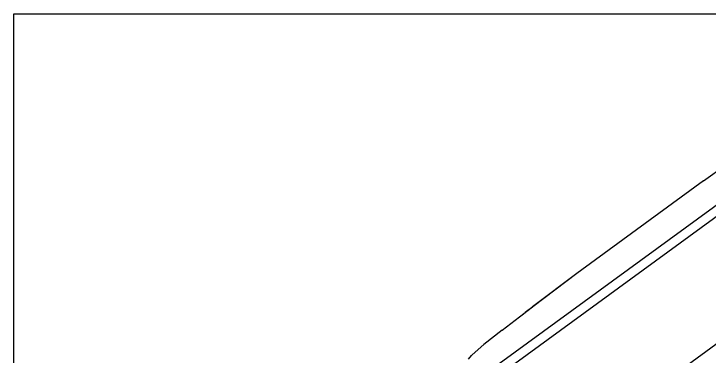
# Model space of a CAD drawing. Header units: millimetres. Extents: x -41292 to 298682, y -22072 to 33155.
# Drawn here: x 29276 to 30339, y 5488 to 6011 of the extents above; entities that cross this region are included whole.
import ezdxf

# ---------------------------------------------------------------- set-up
doc = ezdxf.new("R2010")
doc.units = ezdxf.units.MM

# ---------------------------------------------------------------- blocks, each defined once
blk = doc.blocks.new('AHSISHEUD')
for p, q in [((29903.2, 20180.9), (29903.2, 23658.9)), ((29903.2, 23658.9), (31318.7, 23658.9)), ((31304.3, 23604.6), (30619.5, 23105.1)), ((31312.3, 23593), (30627.6, 23093.5)), ((30958.4, 23403.6), (31061.2, 23478.8)), ((31346.9, 23423.3), (30811.4, 23032.8)), ((30958.4, 23403.6), (30855.5, 23328.8)), ((30855.5, 23328.8), (30764.4, 23262)), ((30764.4, 23262), (30696.8, 23211.1)), ((30764.4, 23261.9), (30696.9, 23211.1)), ((30650.3, 23175.3), (30696.8, 23211.1)), ((30696.9, 23211.1), (30685.2, 23202.1)), ((30680.3, 23198.3), (30685.2, 23202.1)), ((30650.3, 23175.2), (30622, 23153.2)), ((30650.3, 23175.2), (30622.1, 23153.2)), ((30604.2, 23137.4), (30622.1, 23153.2)), ((30602.7, 23136.4), (30598.3, 23130.9)), ((30603.8, 23137.3), (30602.7, 23136)), ((30603.8, 23137), (30603.5, 23136.7)), ((30603.5, 23136.7), (30603.5, 23136.6)), ((30604.2, 23137.5), (30603.8, 23137)), ((30604.2, 23137.4), (30603.8, 23137)), ((30604, 23137), (30604.3, 23137.4))]:
    blk.add_line(p, q)

msp = doc.modelspace()

# ---------------------------------------------------------------- block references
msp.add_blockref('AHSISHEUD', (-627.37, -17648.09))

doc.saveas('drawing.dxf')
